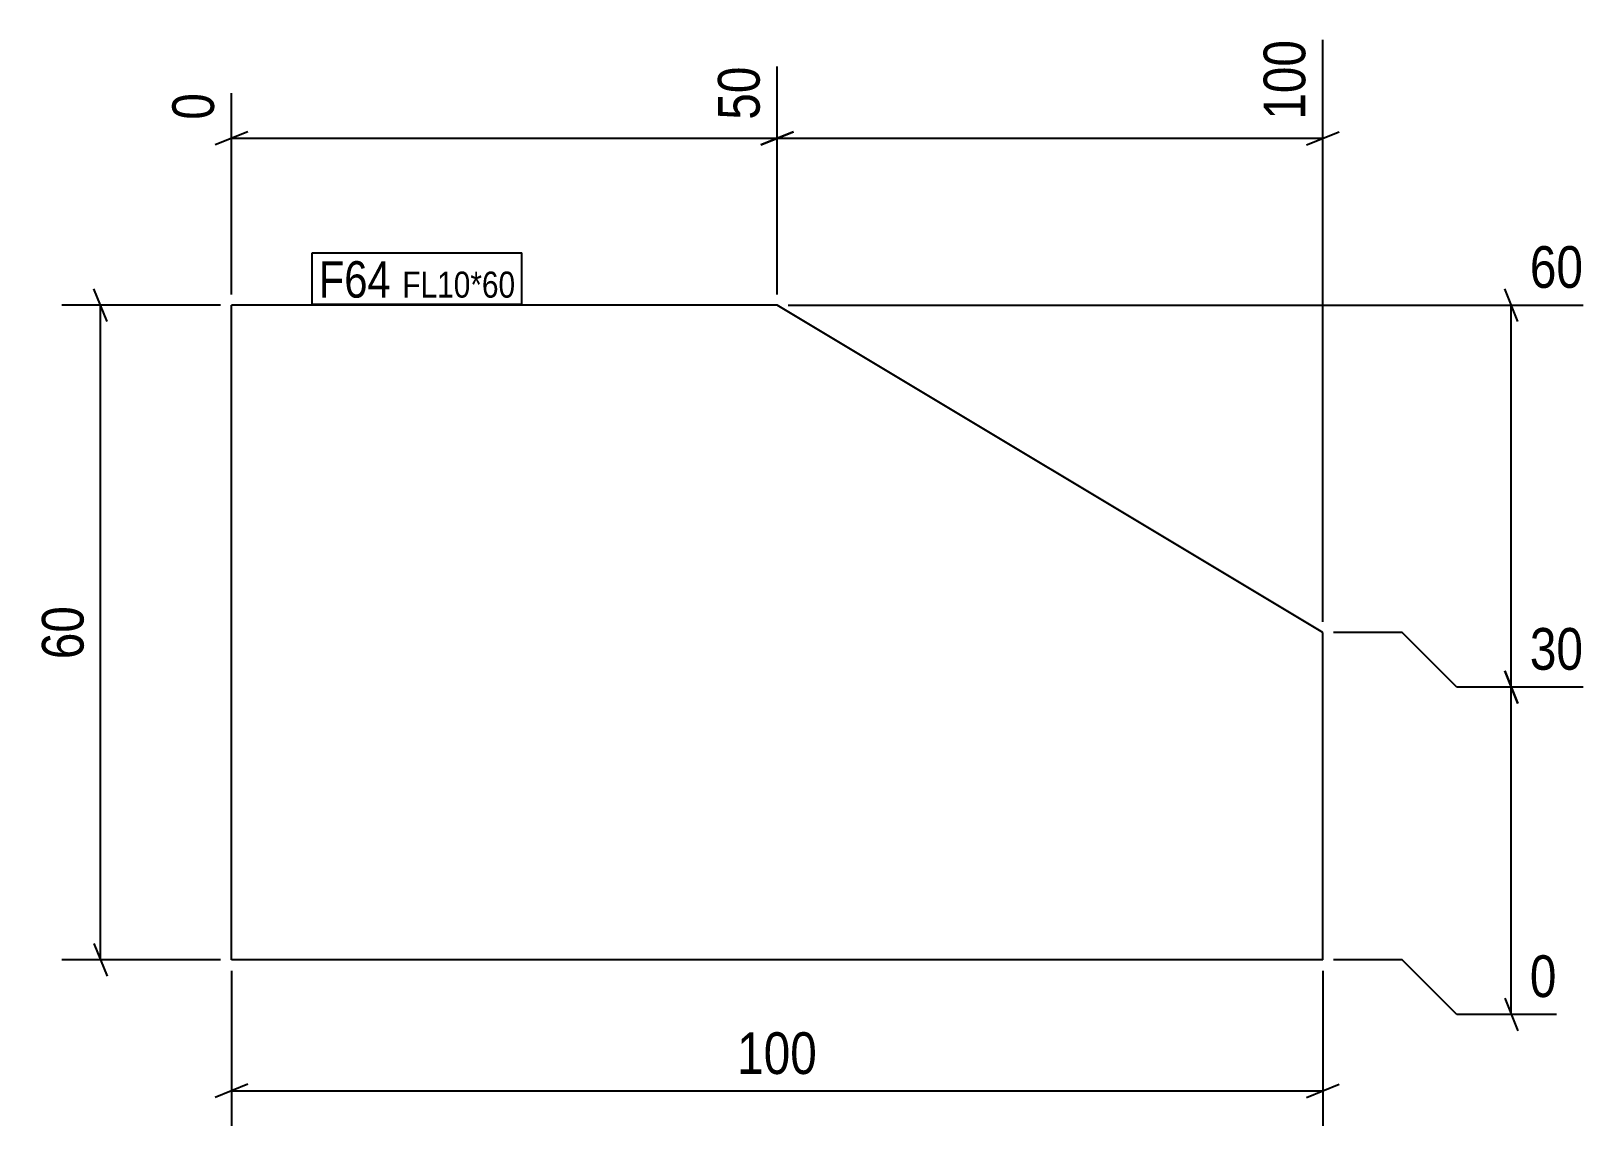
# Model space of a CAD drawing. Header units: millimetres. Extents: x 2 to 145, y 3 to 103.
import ezdxf

# ---------------------------------------------------------------- set-up
doc = ezdxf.new("R2010")
doc.units = ezdxf.units.MM
for name, color, linetype in [('MÅLSÆTNING', 7, 'Continuous'), ('STÅL', 7, 'Continuous'), ('TEKST', 7, 'Continuous')]:
    doc.layers.add(name, color=color, linetype=linetype)
doc.styles.add('Arial Narrow', font='ARIALN.TTF', dxfattribs={"height": 0.2})

msp = doc.modelspace()

# ---------------------------------------------------------------- linework, layer by layer
at = {"layer": 'MÅLSÆTNING', "color": 7, "linetype": 'Continuous'}
for p, q in [((120.55, 49.2), (120.55, 102.52)), ((70.55, 79.2), (70.55, 100.08)), ((70.55, 79.2), (70.55, 100.08)), ((20.55, 79.2), (20.55, 97.64)), ((22.05, 94.11), (19.05, 92.91)), ((20.55, 93.51), (70.55, 93.51)), ((69.05, 92.91), (72.05, 94.11)), ((70.55, 93.51), (120.55, 93.51)), ((119.05, 92.91), (122.05, 94.11)), ((9.15, 76.7), (7.95, 79.7)), ((138.43, 76.7), (137.23, 79.7)), ((19.55, 78.2), (5, 78.2)), ((8.55, 18.2), (8.55, 78.2)), ((71.55, 78.2), (144.4, 78.2)), ((137.83, 43.2), (137.83, 78.2)), ((127.83, 48.2), (121.55, 48.2)), ((127.83, 48.2), (121.55, 48.2)), ((132.83, 43.2), (127.83, 48.2)), ((132.83, 43.2), (127.83, 48.2)), ((137.23, 44.7), (138.43, 41.7)), ((138.43, 41.7), (137.23, 44.7)), ((144.4, 43.2), (132.83, 43.2)), ((144.4, 43.2), (132.83, 43.2)), ((137.83, 13.2), (137.83, 43.2)), ((7.95, 19.7), (9.15, 16.7)), ((19.55, 18.2), (5, 18.2)), ((20.55, 17.2), (20.55, 3)), ((120.55, 17.2), (120.55, 3)), ((127.83, 18.2), (121.55, 18.2)), ((132.83, 13.2), (127.83, 18.2)), ((137.23, 14.7), (138.43, 11.7)), ((141.97, 13.2), (132.83, 13.2)), ((22.05, 6.8), (19.05, 5.6)), ((20.55, 6.2), (120.55, 6.2)), ((119.05, 5.6), (122.05, 6.8))]:
    msp.add_line(p, q, dxfattribs=at)
at = {"layer": 'STÅL', "color": 2, "linetype": 'Continuous'}
for p, q in [((70.55, 78.2), (20.55, 78.2)), ((20.55, 18.2), (20.55, 78.2)), ((120.55, 48.2), (70.55, 78.2)), ((120.55, 18.2), (120.55, 48.2)), ((120.55, 18.2), (20.55, 18.2))]:
    msp.add_line(p, q, dxfattribs=at)

# ---------------------------------------------------------------- wipeouts: each hides what was drawn before it
at = {"color": 0}
for points in [[(7.8, 51.44), (2.2, 51.44), (2.2, 44.96), (7.8, 44.96)], [(75.01, 6.95), (75.01, 12.55), (66.09, 12.55), (66.09, 6.95)]]:
    msp.add_wipeout(points, dxfattribs=at).dxf.layer = 'MÅLSÆTNING'

# ---------------------------------------------------------------- next in the draw order: texts
at = {"layer": 'MÅLSÆTNING', "color": 3, "style": 'Arial Narrow'}
msp.add_text('60', height=3.818, rotation=90.0002, dxfattribs=at).set_placement((7, 45.76))
msp.add_text('100', height=3.818, dxfattribs=at).set_placement((66.89, 7.75))

# ---------------------------------------------------------------- next in the draw order: wipeouts: each hides what was drawn before it
at = {"color": 0, "linetype": 'Continuous'}
for points in [[(119.75, 103.32), (114.15, 103.32), (114.15, 94.41), (119.75, 94.41)], [(69.75, 100.88), (64.15, 100.88), (64.15, 94.41), (69.75, 94.41)], [(19.75, 98.44), (14.15, 98.44), (14.15, 94.41), (19.75, 94.41)], [(145.2, 79), (145.2, 84.6), (138.73, 84.6), (138.73, 79)], [(145.2, 44), (145.2, 49.6), (138.73, 49.6), (138.73, 44)], [(142.77, 14), (142.77, 19.6), (138.73, 19.6), (138.73, 14)]]:
    msp.add_wipeout(points, dxfattribs=at).dxf.layer = 'MÅLSÆTNING'
at = {"color": 0}
for points in [[(35.16, 78.9), (35.16, 82.4), (28.55, 82.4), (28.55, 78.9)], [(46.56, 78.9), (46.56, 81.4), (36.21, 81.4), (36.21, 78.9)]]:
    msp.add_wipeout(points, dxfattribs=at).dxf.layer = 'TEKST'

# ---------------------------------------------------------------- next in the draw order: linework, layer by layer
at = {"layer": 'MÅLSÆTNING', "color": 7, "linetype": 'Continuous'}
msp.add_line((72.05, 94.11), (69.05, 92.91), dxfattribs=at)

# ---------------------------------------------------------------- next in the draw order: texts
at = {"layer": 'MÅLSÆTNING', "color": 3, "linetype": 'Continuous', "style": 'Arial Narrow'}
for s, height, p in [('100', 3.818, (118.95, 95.21)), ('50', 3.818, (68.95, 95.21)), ('0', 3.82, (18.95, 95.21))]:
    msp.add_text(s, height=height, rotation=90.0002, dxfattribs=at).set_placement(p)
for s, height, p in [('60', 3.818, (139.53, 79.8)), ('30', 3.818, (139.53, 44.8)), ('0', 3.82, (139.53, 14.8))]:
    msp.add_text(s, height=height, dxfattribs=at).set_placement(p)

# ---------------------------------------------------------------- next in the draw order: wipeouts: each hides what was drawn before it
at = {"color": 0}
for points in [[(35.16, 78.9), (35.16, 82.4), (28.55, 82.4), (28.55, 78.9)], [(46.56, 78.9), (46.56, 81.4), (36.21, 81.4), (36.21, 78.9)]]:
    msp.add_wipeout(points, dxfattribs=at).dxf.layer = 'TEKST'

# ---------------------------------------------------------------- next in the draw order: linework, layer by layer
at = {"layer": 'TEKST', "color": 7, "linetype": 'Continuous'}
for p, q in [((27.95, 83), (47.16, 83)), ((27.95, 78.3), (27.95, 83)), ((47.16, 78.3), (47.16, 83)), ((27.95, 78.3), (47.16, 78.3))]:
    msp.add_line(p, q, dxfattribs=at)

# ---------------------------------------------------------------- next in the draw order: texts
at = {"layer": 'TEKST', "color": 3, "style": 'Arial Narrow'}
for s, height, p in [('F64', 3.34, (28.55, 78.9)), ('FL10*60', 2.386, (36.21, 78.9))]:
    msp.add_text(s, height=height, dxfattribs=at).set_placement(p)

doc.saveas('drawing.dxf')
